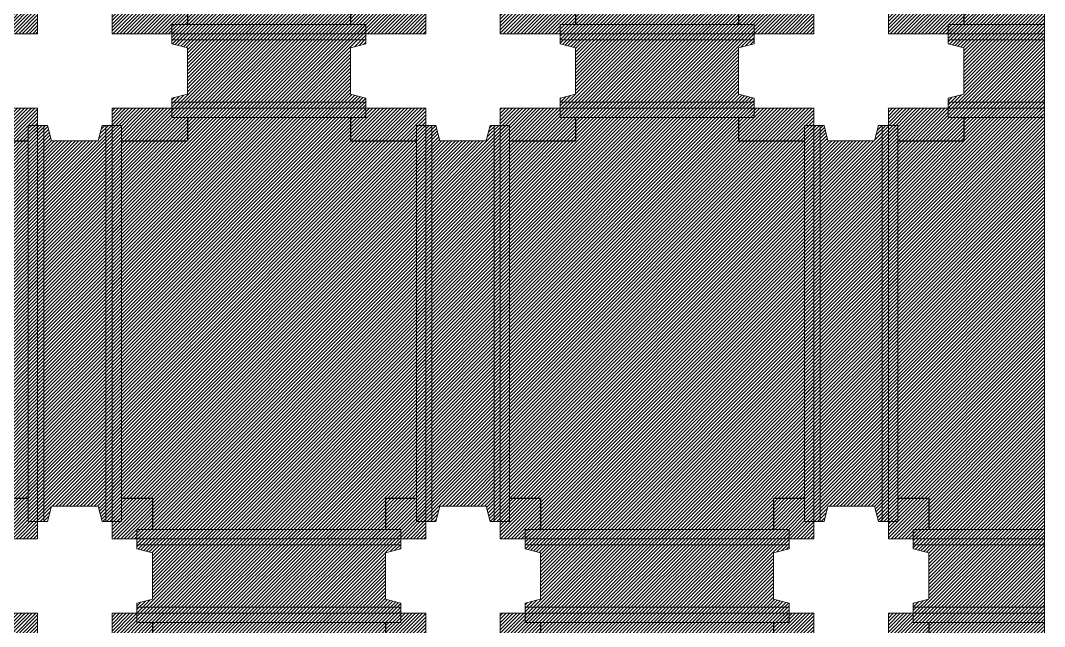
# Model space of a CAD drawing. Extents: x -2348 to 13861, y -546 to 4499.
# Drawn here: x 6940 to 8259, y 2219 to 2999 of the extents above; entities that cross this region are included whole.
import ezdxf

# ---------------------------------------------------------------- set-up
doc = ezdxf.new("R2010")
doc.units = 0
doc.header["$LTSCALE"] = 3
doc.linetypes.add('DASHED', pattern=[19.05, 12.7, -6.35])
for name, color, linetype in [('預鑄梁', 7, 'CONTINUOUS'), ('預鑄梁_HATCH', 253, 'CONTINUOUS'), ('預鑄梁_外緣', 7, 'DASHED'), ('預鑄版', 7, 'CONTINUOUS'), ('預鑄版_HATCH', 253, 'CONTINUOUS')]:
    doc.layers.add(name, color=color, linetype=linetype)

msp = doc.modelspace()

# ---------------------------------------------------------------- hatches: boundary and pattern name
at = {"layer": '預鑄梁_HATCH', "linetype": 'Continuous'}
h = msp.add_hatch(dxfattribs=at)
h.set_pattern_fill('ANSI31', color=256, style=0)
h.paths.add_polyline_path([(7134.817, 2873.783), (7384.817, 2873.783), (7384.817, 2873.783), (7384.817, 2885.783), (7384.817, 2893.783), (7384.817, 2898.783), (7364.817, 2903.783), (7364.817, 2963.783), (7384.817, 2968.783), (7384.817, 2973.783), (7384.817, 2981.783), (7384.817, 2993.783), (7384.817, 2993.783), (7134.817, 2993.783), (7134.817, 2993.783), (7134.817, 2981.783), (7134.817, 2973.783), (7134.817, 2968.783), (7154.817, 2963.783), (7154.817, 2903.783), (7134.817, 2898.783), (7134.817, 2893.783), (7134.817, 2885.783)], flags=17)
h = msp.add_hatch(dxfattribs=at)
h.set_pattern_fill('ANSI31', color=256, style=0)
h.paths.add_polyline_path([(7634.817, 2873.783), (7884.817, 2873.783), (7884.817, 2873.783), (7884.817, 2885.783), (7884.817, 2893.783), (7884.817, 2898.783), (7864.817, 2903.783), (7864.817, 2963.783), (7884.817, 2968.783), (7884.817, 2973.783), (7884.817, 2981.783), (7884.817, 2993.783), (7884.817, 2993.783), (7634.817, 2993.783), (7634.817, 2993.783), (7634.817, 2981.783), (7634.817, 2973.783), (7634.817, 2968.783), (7654.817, 2963.783), (7654.817, 2903.783), (7634.817, 2898.783), (7634.817, 2893.783), (7634.817, 2885.783)], flags=17)
h = msp.add_hatch(dxfattribs=at)
h.set_pattern_fill('ANSI31', color=256, style=0)
h.paths.add_polyline_path([(8134.817, 2873.783), (8258.817, 2873.783), (8258.817, 2873.783), (8258.817, 2993.783), (8258.817, 2993.783), (8134.817, 2993.783), (8134.817, 2993.783), (8134.817, 2981.783), (8134.817, 2973.783), (8134.817, 2968.783), (8154.817, 2963.783), (8154.817, 2903.783), (8134.817, 2898.783), (8134.817, 2893.783), (8134.817, 2885.783)], flags=17)
h = msp.add_hatch(dxfattribs=at)
h.set_pattern_fill('ANSI31', color=256, style=0)
h.paths.add_polyline_path([(6949.817, 2353.783), (6961.817, 2353.783), (6969.817, 2353.783), (6974.817, 2353.783), (6979.817, 2373.783), (7039.817, 2373.783), (7044.817, 2353.783), (7049.817, 2353.783), (7057.817, 2353.783), (7069.817, 2353.783), (7069.817, 2353.783), (7069.817, 2863.783), (7069.817, 2863.783), (7057.817, 2863.783), (7049.817, 2863.783), (7044.817, 2863.783), (7039.817, 2843.783), (6979.817, 2843.783), (6974.817, 2863.783), (6969.817, 2863.783), (6961.817, 2863.783), (6949.817, 2863.783), (6949.817, 2863.783)], flags=17)
h = msp.add_hatch(dxfattribs=at)
h.set_pattern_fill('ANSI31', color=256, style=0)
h.paths.add_polyline_path([(7449.817, 2353.783), (7461.817, 2353.783), (7469.817, 2353.783), (7474.817, 2353.783), (7479.817, 2373.783), (7539.817, 2373.783), (7544.817, 2353.783), (7549.817, 2353.783), (7557.817, 2353.783), (7569.817, 2353.783), (7569.817, 2353.783), (7569.817, 2863.783), (7569.817, 2863.783), (7557.817, 2863.783), (7549.817, 2863.783), (7544.817, 2863.783), (7539.817, 2843.783), (7479.817, 2843.783), (7474.817, 2863.783), (7469.817, 2863.783), (7461.817, 2863.783), (7449.817, 2863.783), (7449.817, 2863.783)], flags=17)
h = msp.add_hatch(dxfattribs=at)
h.set_pattern_fill('ANSI31', color=256, style=0)
h.paths.add_polyline_path([(7949.817, 2353.783), (7961.817, 2353.783), (7969.817, 2353.783), (7974.817, 2353.783), (7979.817, 2373.783), (8039.817, 2373.783), (8044.817, 2353.783), (8049.817, 2353.783), (8057.817, 2353.783), (8069.817, 2353.783), (8069.817, 2353.783), (8069.817, 2863.783), (8069.817, 2863.783), (8057.817, 2863.783), (8049.817, 2863.783), (8044.817, 2863.783), (8039.817, 2843.783), (7979.817, 2843.783), (7974.817, 2863.783), (7969.817, 2863.783), (7961.817, 2863.783), (7949.817, 2863.783), (7949.817, 2863.783)], flags=17)
h = msp.add_hatch(dxfattribs=at)
h.set_pattern_fill('ANSI31', color=256, style=0)
h.paths.add_polyline_path([(7089.817, 2223.783), (7429.817, 2223.783), (7429.817, 2223.783), (7429.817, 2235.783), (7429.817, 2243.783), (7429.817, 2248.783), (7409.817, 2253.783), (7409.817, 2313.783), (7429.817, 2318.783), (7429.817, 2323.783), (7429.817, 2331.783), (7429.817, 2343.783), (7429.817, 2343.783), (7089.817, 2343.783), (7089.817, 2343.783), (7089.817, 2331.783), (7089.817, 2323.783), (7089.817, 2318.783), (7109.817, 2313.783), (7109.817, 2253.783), (7089.817, 2248.783), (7089.817, 2243.783), (7089.817, 2235.783)], flags=17)
h = msp.add_hatch(dxfattribs=at)
h.set_pattern_fill('ANSI31', color=256, style=0)
h.paths.add_polyline_path([(7589.817, 2223.783), (7929.817, 2223.783), (7929.817, 2223.783), (7929.817, 2235.783), (7929.817, 2243.783), (7929.817, 2248.783), (7909.817, 2253.783), (7909.817, 2313.783), (7929.817, 2318.783), (7929.817, 2323.783), (7929.817, 2331.783), (7929.817, 2343.783), (7929.817, 2343.783), (7589.817, 2343.783), (7589.817, 2343.783), (7589.817, 2331.783), (7589.817, 2323.783), (7589.817, 2318.783), (7609.817, 2313.783), (7609.817, 2253.783), (7589.817, 2248.783), (7589.817, 2243.783), (7589.817, 2235.783)], flags=17)
h = msp.add_hatch(dxfattribs=at)
h.set_pattern_fill('ANSI31', color=256, style=0)
h.paths.add_polyline_path([(8089.817, 2223.783), (8258.817, 2223.783), (8258.817, 2223.783), (8258.817, 2343.783), (8258.817, 2343.783), (8089.817, 2343.783), (8089.817, 2343.783), (8089.817, 2331.783), (8089.817, 2323.783), (8089.817, 2318.783), (8109.817, 2313.783), (8109.817, 2253.783), (8089.817, 2248.783), (8089.817, 2243.783), (8089.817, 2235.783)], flags=17)
at = {"layer": '預鑄版_HATCH', "linetype": 'Continuous'}
h = msp.add_hatch(dxfattribs=at)
h.set_pattern_fill('ANSI31', color=256, style=0)
h.paths.add_polyline_path([(6557.817, 2981.783), (6961.817, 2981.783), (6961.817, 3535.783), (6557.817, 3535.783)], flags=17)
h = msp.add_hatch(dxfattribs=at)
h.set_pattern_fill('ANSI31', color=256, style=0)
h.paths.add_polyline_path([(7057.817, 2981.783), (7461.817, 2981.783), (7461.817, 3535.783), (7057.817, 3535.783)], flags=17)
h = msp.add_hatch(dxfattribs=at)
h.set_pattern_fill('ANSI31', color=256, style=0)
h.paths.add_polyline_path([(7557.817, 2981.783), (7961.817, 2981.783), (7961.817, 3535.783), (7557.817, 3535.783)], flags=17)
h = msp.add_hatch(dxfattribs=at)
h.set_pattern_fill('ANSI31', color=256, style=0)
h.paths.add_polyline_path([(8057.817, 2981.783), (8258.817, 2981.783), (8258.817, 3535.783), (8057.817, 3535.783)], flags=17)
h = msp.add_hatch(dxfattribs=at)
h.set_pattern_fill('ANSI31', color=256, style=0)
h.paths.add_polyline_path([(6557.817, 2331.783), (6961.817, 2331.783), (6961.817, 2885.783), (6557.817, 2885.783)], flags=17)
h = msp.add_hatch(dxfattribs=at)
h.set_pattern_fill('ANSI31', color=256, style=0)
h.paths.add_polyline_path([(7057.817, 2331.783), (7461.817, 2331.783), (7461.817, 2885.783), (7057.817, 2885.783)], flags=17)
h = msp.add_hatch(dxfattribs=at)
h.set_pattern_fill('ANSI31', color=256, style=0)
h.paths.add_polyline_path([(7557.817, 2331.783), (7961.817, 2331.783), (7961.817, 2885.783), (7557.817, 2885.783)], flags=17)
h = msp.add_hatch(dxfattribs=at)
h.set_pattern_fill('ANSI31', color=256, style=0)
h.paths.add_polyline_path([(8057.817, 2331.783), (8258.817, 2331.783), (8258.817, 2885.783), (8057.817, 2885.783)], flags=17)
h = msp.add_hatch(dxfattribs=at)
h.set_pattern_fill('ANSI31', color=256, style=0)
h.paths.add_polyline_path([(6557.817, 1681.783), (6961.817, 1681.783), (6961.817, 2235.783), (6557.817, 2235.783)], flags=17)
h = msp.add_hatch(dxfattribs=at)
h.set_pattern_fill('ANSI31', color=256, style=0)
h.paths.add_polyline_path([(7057.817, 1681.783), (7461.817, 1681.783), (7461.817, 2235.783), (7057.817, 2235.783)], flags=17)
h = msp.add_hatch(dxfattribs=at)
h.set_pattern_fill('ANSI31', color=256, style=0)
h.paths.add_polyline_path([(7557.817, 1681.783), (7961.817, 1681.783), (7961.817, 2235.783), (7557.817, 2235.783)], flags=17)
h = msp.add_hatch(dxfattribs=at)
h.set_pattern_fill('ANSI31', color=256, style=0)
h.paths.add_polyline_path([(8057.817, 1681.783), (8258.817, 1681.783), (8258.817, 2235.783), (8057.817, 2235.783)], flags=17)

# ---------------------------------------------------------------- linework, layer by layer
at = {"layer": '預鑄梁', "lineweight": 5}
for p, q in [((7154.817, 2993.783, 140), (7134.817, 2993.783, 140)), ((7134.817, 2993.783, 140), (7134.817, 2981.783, 140)), ((7154.817, 2981.783, 140), (7134.817, 2981.783, 140)), ((7134.817, 2981.783, 140), (7134.817, 2973.783, 127)), ((7134.817, 2981.783, 140), (7154.817, 2981.783, 140)), ((7364.817, 2993.783, 140), (7154.817, 2993.783, 140)), ((7364.817, 2981.783, 140), (7154.817, 2981.783, 140)), ((7154.817, 2981.783, 140), (7364.817, 2981.783, 140)), ((7384.817, 2993.783, 140), (7364.817, 2993.783, 140)), ((7384.817, 2981.783, 140), (7364.817, 2981.783, 140)), ((7364.817, 2981.783, 140), (7384.817, 2981.783, 140)), ((7384.817, 2981.783, 140), (7384.817, 2993.783, 140)), ((7384.817, 2973.783, 127), (7384.817, 2981.783, 140)), ((7654.817, 2993.783, 140), (7634.817, 2993.783, 140)), ((7634.817, 2993.783, 140), (7634.817, 2981.783, 140)), ((7654.817, 2981.783, 140), (7634.817, 2981.783, 140)), ((7634.817, 2981.783, 140), (7634.817, 2973.783, 127)), ((7634.817, 2981.783, 140), (7654.817, 2981.783, 140)), ((7864.817, 2993.783, 140), (7654.817, 2993.783, 140)), ((7864.817, 2981.783, 140), (7654.817, 2981.783, 140)), ((7654.817, 2981.783, 140), (7864.817, 2981.783, 140)), ((7884.817, 2993.783, 140), (7864.817, 2993.783, 140)), ((7884.817, 2981.783, 140), (7864.817, 2981.783, 140)), ((7864.817, 2981.783, 140), (7884.817, 2981.783, 140)), ((7884.817, 2981.783, 140), (7884.817, 2993.783, 140)), ((7884.817, 2973.783, 127), (7884.817, 2981.783, 140)), ((8154.817, 2993.783, 140), (8134.817, 2993.783, 140)), ((8134.817, 2993.783, 140), (8134.817, 2981.783, 140)), ((8154.817, 2981.783, 140), (8134.817, 2981.783, 140)), ((8134.817, 2981.783, 140), (8134.817, 2973.783, 127)), ((8134.817, 2981.783, 140), (8154.817, 2981.783, 140)), ((8258.817, 2993.783, 140), (8154.817, 2993.783, 140)), ((8258.817, 2981.783, 140), (8154.817, 2981.783, 140)), ((8154.817, 2981.783, 140), (8258.817, 2981.783, 140)), ((8258.817, 2981.783, 140), (8258.817, 2993.783, 140)), ((8258.817, 2973.783, 127), (8258.817, 2981.783, 140)), ((7154.817, 2973.783, 127), (7134.817, 2973.783, 127)), ((7134.817, 2973.783, 127), (7134.817, 2968.783, 127)), ((7134.817, 2973.783, 127), (7154.817, 2973.783, 127)), ((7134.817, 2968.783, 127), (7154.817, 2963.783, 127)), ((7154.817, 2973.783, 127), (7364.817, 2973.783, 127)), ((7364.817, 2973.783, 127), (7154.817, 2973.783, 127)), ((7384.817, 2973.783, 127), (7364.817, 2973.783, 127)), ((7364.817, 2973.783, 127), (7384.817, 2973.783, 127)), ((7364.817, 2963.783, 127), (7384.817, 2968.783, 127)), ((7384.817, 2968.783, 127), (7384.817, 2973.783, 127)), ((7654.817, 2973.783, 127), (7634.817, 2973.783, 127)), ((7634.817, 2973.783, 127), (7634.817, 2968.783, 127)), ((7634.817, 2973.783, 127), (7654.817, 2973.783, 127)), ((7634.817, 2968.783, 127), (7654.817, 2963.783, 127)), ((7654.817, 2973.783, 127), (7864.817, 2973.783, 127)), ((7864.817, 2973.783, 127), (7654.817, 2973.783, 127)), ((7884.817, 2973.783, 127), (7864.817, 2973.783, 127)), ((7864.817, 2973.783, 127), (7884.817, 2973.783, 127)), ((7864.817, 2963.783, 127), (7884.817, 2968.783, 127)), ((7884.817, 2968.783, 127), (7884.817, 2973.783, 127)), ((8154.817, 2973.783, 127), (8134.817, 2973.783, 127)), ((8134.817, 2973.783, 127), (8134.817, 2968.783, 127)), ((8134.817, 2973.783, 127), (8154.817, 2973.783, 127)), ((8134.817, 2968.783, 127), (8154.817, 2963.783, 127)), ((8154.817, 2973.783, 127), (8258.817, 2973.783, 127)), ((8258.817, 2973.783, 127), (8154.817, 2973.783, 127)), ((8258.817, 2893.783, 127), (8258.817, 2973.783, 127)), ((7154.817, 2963.783, 127), (7154.817, 2903.783, 127)), ((7364.817, 2903.783, 127), (7364.817, 2963.783, 127)), ((7654.817, 2963.783, 127), (7654.817, 2903.783, 127)), ((7864.817, 2903.783, 127), (7864.817, 2963.783, 127)), ((8154.817, 2963.783, 127), (8154.817, 2903.783, 127)), ((7154.817, 2903.783, 127), (7134.817, 2898.783, 127)), ((7384.817, 2898.783, 127), (7364.817, 2903.783, 127)), ((7654.817, 2903.783, 127), (7634.817, 2898.783, 127)), ((7884.817, 2898.783, 127), (7864.817, 2903.783, 127)), ((8154.817, 2903.783, 127), (8134.817, 2898.783, 127)), ((7134.817, 2898.783, 127), (7134.817, 2893.783, 127)), ((7134.817, 2893.783, 127), (7154.817, 2893.783, 127)), ((7154.817, 2893.783, 127), (7134.817, 2893.783, 127)), ((7134.817, 2893.783, 127), (7134.817, 2885.783, 143)), ((7364.817, 2893.783, 127), (7154.817, 2893.783, 127)), ((7154.817, 2893.783, 127), (7364.817, 2893.783, 127)), ((7364.817, 2893.783, 127), (7384.817, 2893.783, 127)), ((7384.817, 2893.783, 127), (7364.817, 2893.783, 127)), ((7384.817, 2893.783, 127), (7384.817, 2898.783, 127)), ((7384.817, 2885.783, 143), (7384.817, 2893.783, 127)), ((7634.817, 2898.783, 127), (7634.817, 2893.783, 127)), ((7634.817, 2893.783, 127), (7654.817, 2893.783, 127)), ((7654.817, 2893.783, 127), (7634.817, 2893.783, 127)), ((7634.817, 2893.783, 127), (7634.817, 2885.783, 143)), ((7864.817, 2893.783, 127), (7654.817, 2893.783, 127)), ((7654.817, 2893.783, 127), (7864.817, 2893.783, 127)), ((7864.817, 2893.783, 127), (7884.817, 2893.783, 127)), ((7884.817, 2893.783, 127), (7864.817, 2893.783, 127)), ((7884.817, 2893.783, 127), (7884.817, 2898.783, 127)), ((7884.817, 2885.783, 143), (7884.817, 2893.783, 127)), ((8134.817, 2898.783, 127), (8134.817, 2893.783, 127)), ((8134.817, 2893.783, 127), (8154.817, 2893.783, 127)), ((8154.817, 2893.783, 127), (8134.817, 2893.783, 127)), ((8134.817, 2893.783, 127), (8134.817, 2885.783, 143)), ((8258.817, 2893.783, 127), (8154.817, 2893.783, 127)), ((8154.817, 2893.783, 127), (8258.817, 2893.783, 127)), ((8258.817, 2885.783, 143), (8258.817, 2893.783, 127)), ((7134.817, 2885.783, 143), (7154.817, 2885.783, 143)), ((7154.817, 2885.783, 143), (7134.817, 2885.783, 143)), ((7134.817, 2885.783, 143), (7134.817, 2873.783, 143)), ((7364.817, 2885.783, 143), (7154.817, 2885.783, 143)), ((7154.817, 2885.783, 143), (7364.817, 2885.783, 143)), ((7364.817, 2885.783, 143), (7384.817, 2885.783, 143)), ((7384.817, 2885.783, 143), (7364.817, 2885.783, 143)), ((7384.817, 2873.783, 143), (7384.817, 2885.783, 143)), ((7634.817, 2885.783, 143), (7654.817, 2885.783, 143)), ((7654.817, 2885.783, 143), (7634.817, 2885.783, 143)), ((7634.817, 2885.783, 143), (7634.817, 2873.783, 143)), ((7864.817, 2885.783, 143), (7654.817, 2885.783, 143)), ((7654.817, 2885.783, 143), (7864.817, 2885.783, 143)), ((7864.817, 2885.783, 143), (7884.817, 2885.783, 143)), ((7884.817, 2885.783, 143), (7864.817, 2885.783, 143)), ((7884.817, 2873.783, 143), (7884.817, 2885.783, 143)), ((8134.817, 2885.783, 143), (8154.817, 2885.783, 143)), ((8154.817, 2885.783, 143), (8134.817, 2885.783, 143)), ((8134.817, 2885.783, 143), (8134.817, 2873.783, 143)), ((8258.817, 2885.783, 143), (8154.817, 2885.783, 143)), ((8154.817, 2885.783, 143), (8258.817, 2885.783, 143)), ((8258.817, 2873.783, 143), (8258.817, 2885.783, 143)), ((6961.817, 2863.783, 143), (6949.817, 2863.783, 143)), ((6949.817, 2863.783, 143), (6949.817, 2843.783, 143)), ((6969.817, 2863.783, 127), (6961.817, 2863.783, 143)), ((6961.817, 2863.783, 143), (6961.817, 2843.783, 143)), ((6961.817, 2843.783, 143), (6961.817, 2863.783, 143)), ((6974.817, 2863.783, 127), (6969.817, 2863.783, 127)), ((6969.817, 2863.783, 127), (6969.817, 2843.783, 127)), ((6969.817, 2843.783, 127), (6969.817, 2863.783, 127)), ((6979.817, 2843.783, 127), (6974.817, 2863.783, 127)), ((7044.817, 2863.783, 127), (7039.817, 2843.783, 127)), ((7049.817, 2863.783, 127), (7044.817, 2863.783, 127)), ((7049.817, 2843.783, 127), (7049.817, 2863.783, 127)), ((7049.817, 2863.783, 127), (7049.817, 2843.783, 127)), ((7057.817, 2863.783, 143), (7049.817, 2863.783, 127)), ((7057.817, 2843.783, 143), (7057.817, 2863.783, 143)), ((7057.817, 2863.783, 143), (7057.817, 2843.783, 143)), ((7069.817, 2863.783, 143), (7057.817, 2863.783, 143)), ((7069.817, 2843.783, 143), (7069.817, 2863.783, 143)), ((7134.817, 2873.783, 143), (7154.817, 2873.783, 143)), ((7154.817, 2873.783, 143), (7364.817, 2873.783, 143)), ((7364.817, 2873.783, 143), (7384.817, 2873.783, 143)), ((7461.817, 2863.783, 143), (7449.817, 2863.783, 143)), ((7449.817, 2863.783, 143), (7449.817, 2843.783, 143)), ((7469.817, 2863.783, 127), (7461.817, 2863.783, 143)), ((7461.817, 2863.783, 143), (7461.817, 2843.783, 143)), ((7461.817, 2843.783, 143), (7461.817, 2863.783, 143)), ((7474.817, 2863.783, 127), (7469.817, 2863.783, 127)), ((7469.817, 2863.783, 127), (7469.817, 2843.783, 127)), ((7469.817, 2843.783, 127), (7469.817, 2863.783, 127)), ((7479.817, 2843.783, 127), (7474.817, 2863.783, 127)), ((7544.817, 2863.783, 127), (7539.817, 2843.783, 127)), ((7549.817, 2863.783, 127), (7544.817, 2863.783, 127)), ((7549.817, 2843.783, 127), (7549.817, 2863.783, 127)), ((7549.817, 2863.783, 127), (7549.817, 2843.783, 127)), ((7557.817, 2863.783, 143), (7549.817, 2863.783, 127)), ((7557.817, 2843.783, 143), (7557.817, 2863.783, 143)), ((7557.817, 2863.783, 143), (7557.817, 2843.783, 143)), ((7569.817, 2863.783, 143), (7557.817, 2863.783, 143)), ((7569.817, 2843.783, 143), (7569.817, 2863.783, 143)), ((7634.817, 2873.783, 143), (7654.817, 2873.783, 143)), ((7654.817, 2873.783, 143), (7864.817, 2873.783, 143)), ((7864.817, 2873.783, 143), (7884.817, 2873.783, 143)), ((7961.817, 2863.783, 143), (7949.817, 2863.783, 143)), ((7949.817, 2863.783, 143), (7949.817, 2843.783, 143)), ((7969.817, 2863.783, 127), (7961.817, 2863.783, 143)), ((7961.817, 2863.783, 143), (7961.817, 2843.783, 143)), ((7961.817, 2843.783, 143), (7961.817, 2863.783, 143)), ((7974.817, 2863.783, 127), (7969.817, 2863.783, 127)), ((7969.817, 2863.783, 127), (7969.817, 2843.783, 127)), ((7969.817, 2843.783, 127), (7969.817, 2863.783, 127)), ((7979.817, 2843.783, 127), (7974.817, 2863.783, 127)), ((8044.817, 2863.783, 127), (8039.817, 2843.783, 127)), ((8049.817, 2863.783, 127), (8044.817, 2863.783, 127)), ((8049.817, 2843.783, 127), (8049.817, 2863.783, 127)), ((8049.817, 2863.783, 127), (8049.817, 2843.783, 127)), ((8057.817, 2863.783, 143), (8049.817, 2863.783, 127)), ((8057.817, 2843.783, 143), (8057.817, 2863.783, 143)), ((8057.817, 2863.783, 143), (8057.817, 2843.783, 143)), ((8069.817, 2863.783, 143), (8057.817, 2863.783, 143)), ((8069.817, 2843.783, 143), (8069.817, 2863.783, 143)), ((8134.817, 2873.783, 143), (8154.817, 2873.783, 143)), ((8154.817, 2873.783, 143), (8258.817, 2873.783, 143)), ((6949.817, 2843.783, 143), (6949.817, 2373.783, 143)), ((6961.817, 2843.783, 143), (6961.817, 2373.783, 143)), ((6961.817, 2373.783, 143), (6961.817, 2843.783, 143)), ((6969.817, 2373.783, 127), (6969.817, 2843.783, 127)), ((6969.817, 2843.783, 127), (6969.817, 2373.783, 127)), ((7039.817, 2843.783, 127), (6979.817, 2843.783, 127)), ((7049.817, 2843.783, 127), (7049.817, 2373.783, 127)), ((7049.817, 2373.783, 127), (7049.817, 2843.783, 127)), ((7057.817, 2843.783, 143), (7057.817, 2373.783, 143)), ((7057.817, 2373.783, 143), (7057.817, 2843.783, 143)), ((7069.817, 2373.783, 143), (7069.817, 2843.783, 143)), ((7449.817, 2843.783, 143), (7449.817, 2373.783, 143)), ((7461.817, 2843.783, 143), (7461.817, 2373.783, 143)), ((7461.817, 2373.783, 143), (7461.817, 2843.783, 143)), ((7469.817, 2373.783, 127), (7469.817, 2843.783, 127)), ((7469.817, 2843.783, 127), (7469.817, 2373.783, 127)), ((7539.817, 2843.783, 127), (7479.817, 2843.783, 127)), ((7549.817, 2843.783, 127), (7549.817, 2373.783, 127)), ((7549.817, 2373.783, 127), (7549.817, 2843.783, 127)), ((7557.817, 2843.783, 143), (7557.817, 2373.783, 143)), ((7557.817, 2373.783, 143), (7557.817, 2843.783, 143)), ((7569.817, 2373.783, 143), (7569.817, 2843.783, 143)), ((7949.817, 2843.783, 143), (7949.817, 2373.783, 143)), ((7961.817, 2843.783, 143), (7961.817, 2373.783, 143)), ((7961.817, 2373.783, 143), (7961.817, 2843.783, 143)), ((7969.817, 2373.783, 127), (7969.817, 2843.783, 127)), ((7969.817, 2843.783, 127), (7969.817, 2373.783, 127)), ((8039.817, 2843.783, 127), (7979.817, 2843.783, 127)), ((8049.817, 2843.783, 127), (8049.817, 2373.783, 127)), ((8049.817, 2373.783, 127), (8049.817, 2843.783, 127)), ((8057.817, 2843.783, 143), (8057.817, 2373.783, 143)), ((8057.817, 2373.783, 143), (8057.817, 2843.783, 143)), ((8069.817, 2373.783, 143), (8069.817, 2843.783, 143)), ((6949.817, 2373.783, 143), (6949.817, 2353.783, 143)), ((6961.817, 2373.783, 143), (6961.817, 2353.783, 143)), ((6961.817, 2353.783, 143), (6961.817, 2373.783, 143)), ((6969.817, 2373.783, 127), (6969.817, 2353.783, 127)), ((6969.817, 2353.783, 127), (6969.817, 2373.783, 127)), ((6974.817, 2353.783, 127), (6979.817, 2373.783, 127)), ((6979.817, 2373.783, 127), (7039.817, 2373.783, 127)), ((7039.817, 2373.783, 127), (7044.817, 2353.783, 127)), ((7049.817, 2353.783, 127), (7049.817, 2373.783, 127)), ((7049.817, 2373.783, 127), (7049.817, 2353.783, 127)), ((7057.817, 2353.783, 143), (7057.817, 2373.783, 143)), ((7057.817, 2373.783, 143), (7057.817, 2353.783, 143)), ((7069.817, 2353.783, 143), (7069.817, 2373.783, 143)), ((7449.817, 2373.783, 143), (7449.817, 2353.783, 143)), ((7461.817, 2373.783, 143), (7461.817, 2353.783, 143)), ((7461.817, 2353.783, 143), (7461.817, 2373.783, 143)), ((7469.817, 2373.783, 127), (7469.817, 2353.783, 127)), ((7469.817, 2353.783, 127), (7469.817, 2373.783, 127)), ((7474.817, 2353.783, 127), (7479.817, 2373.783, 127)), ((7479.817, 2373.783, 127), (7539.817, 2373.783, 127)), ((7539.817, 2373.783, 127), (7544.817, 2353.783, 127)), ((7549.817, 2353.783, 127), (7549.817, 2373.783, 127)), ((7549.817, 2373.783, 127), (7549.817, 2353.783, 127)), ((7557.817, 2353.783, 143), (7557.817, 2373.783, 143)), ((7557.817, 2373.783, 143), (7557.817, 2353.783, 143)), ((7569.817, 2353.783, 143), (7569.817, 2373.783, 143)), ((7949.817, 2373.783, 143), (7949.817, 2353.783, 143)), ((7961.817, 2373.783, 143), (7961.817, 2353.783, 143)), ((7961.817, 2353.783, 143), (7961.817, 2373.783, 143)), ((7969.817, 2373.783, 127), (7969.817, 2353.783, 127)), ((7969.817, 2353.783, 127), (7969.817, 2373.783, 127)), ((7974.817, 2353.783, 127), (7979.817, 2373.783, 127)), ((7979.817, 2373.783, 127), (8039.817, 2373.783, 127)), ((8039.817, 2373.783, 127), (8044.817, 2353.783, 127)), ((8049.817, 2353.783, 127), (8049.817, 2373.783, 127)), ((8049.817, 2373.783, 127), (8049.817, 2353.783, 127)), ((8057.817, 2353.783, 143), (8057.817, 2373.783, 143)), ((8057.817, 2373.783, 143), (8057.817, 2353.783, 143)), ((8069.817, 2353.783, 143), (8069.817, 2373.783, 143)), ((6949.817, 2353.783, 143), (6961.817, 2353.783, 143)), ((6961.817, 2353.783, 143), (6969.817, 2353.783, 127)), ((6969.817, 2353.783, 127), (6974.817, 2353.783, 127)), ((7044.817, 2353.783, 127), (7049.817, 2353.783, 127)), ((7049.817, 2353.783, 127), (7057.817, 2353.783, 143)), ((7057.817, 2353.783, 143), (7069.817, 2353.783, 143)), ((7449.817, 2353.783, 143), (7461.817, 2353.783, 143)), ((7461.817, 2353.783, 143), (7469.817, 2353.783, 127)), ((7469.817, 2353.783, 127), (7474.817, 2353.783, 127)), ((7544.817, 2353.783, 127), (7549.817, 2353.783, 127)), ((7549.817, 2353.783, 127), (7557.817, 2353.783, 143)), ((7557.817, 2353.783, 143), (7569.817, 2353.783, 143)), ((7949.817, 2353.783, 143), (7961.817, 2353.783, 143)), ((7961.817, 2353.783, 143), (7969.817, 2353.783, 127)), ((7969.817, 2353.783, 127), (7974.817, 2353.783, 127)), ((8044.817, 2353.783, 127), (8049.817, 2353.783, 127)), ((8049.817, 2353.783, 127), (8057.817, 2353.783, 143)), ((8057.817, 2353.783, 143), (8069.817, 2353.783, 143)), ((7109.817, 2343.783, 143), (7089.817, 2343.783, 143)), ((7089.817, 2343.783, 143), (7089.817, 2331.783, 143)), ((7409.817, 2343.783, 143), (7109.817, 2343.783, 143)), ((7429.817, 2343.783, 143), (7409.817, 2343.783, 143)), ((7429.817, 2331.783, 143), (7429.817, 2343.783, 143)), ((7609.817, 2343.783, 143), (7589.817, 2343.783, 143)), ((7589.817, 2343.783, 143), (7589.817, 2331.783, 143)), ((7909.817, 2343.783, 143), (7609.817, 2343.783, 143)), ((7929.817, 2343.783, 143), (7909.817, 2343.783, 143)), ((7929.817, 2331.783, 143), (7929.817, 2343.783, 143)), ((8109.817, 2343.783, 143), (8089.817, 2343.783, 143)), ((8089.817, 2343.783, 143), (8089.817, 2331.783, 143)), ((8258.817, 2343.783, 143), (8109.817, 2343.783, 143)), ((8258.817, 2331.783, 143), (8258.817, 2343.783, 143)), ((7109.817, 2331.783, 143), (7089.817, 2331.783, 143)), ((7089.817, 2331.783, 143), (7089.817, 2323.783, 130)), ((7089.817, 2331.783, 143), (7109.817, 2331.783, 143)), ((7109.817, 2323.783, 130), (7089.817, 2323.783, 130)), ((7089.817, 2323.783, 130), (7089.817, 2318.783, 130)), ((7089.817, 2323.783, 130), (7109.817, 2323.783, 130)), ((7409.817, 2331.783, 143), (7109.817, 2331.783, 143)), ((7109.817, 2331.783, 143), (7409.817, 2331.783, 143)), ((7109.817, 2323.783, 130), (7409.817, 2323.783, 130)), ((7409.817, 2323.783, 130), (7109.817, 2323.783, 130)), ((7429.817, 2331.783, 143), (7409.817, 2331.783, 143)), ((7409.817, 2331.783, 143), (7429.817, 2331.783, 143)), ((7429.817, 2323.783, 130), (7409.817, 2323.783, 130)), ((7409.817, 2323.783, 130), (7429.817, 2323.783, 130)), ((7429.817, 2323.783, 130), (7429.817, 2331.783, 143)), ((7429.817, 2318.783, 130), (7429.817, 2323.783, 130)), ((7609.817, 2331.783, 143), (7589.817, 2331.783, 143)), ((7589.817, 2331.783, 143), (7589.817, 2323.783, 130)), ((7589.817, 2331.783, 143), (7609.817, 2331.783, 143)), ((7609.817, 2323.783, 130), (7589.817, 2323.783, 130)), ((7589.817, 2323.783, 130), (7589.817, 2318.783, 130)), ((7589.817, 2323.783, 130), (7609.817, 2323.783, 130)), ((7909.817, 2331.783, 143), (7609.817, 2331.783, 143)), ((7609.817, 2331.783, 143), (7909.817, 2331.783, 143)), ((7609.817, 2323.783, 130), (7909.817, 2323.783, 130)), ((7909.817, 2323.783, 130), (7609.817, 2323.783, 130)), ((7929.817, 2331.783, 143), (7909.817, 2331.783, 143)), ((7909.817, 2331.783, 143), (7929.817, 2331.783, 143)), ((7929.817, 2323.783, 130), (7909.817, 2323.783, 130)), ((7909.817, 2323.783, 130), (7929.817, 2323.783, 130)), ((7929.817, 2323.783, 130), (7929.817, 2331.783, 143)), ((7929.817, 2318.783, 130), (7929.817, 2323.783, 130)), ((8109.817, 2331.783, 143), (8089.817, 2331.783, 143)), ((8089.817, 2331.783, 143), (8089.817, 2323.783, 130)), ((8089.817, 2331.783, 143), (8109.817, 2331.783, 143)), ((8109.817, 2323.783, 130), (8089.817, 2323.783, 130)), ((8089.817, 2323.783, 130), (8089.817, 2318.783, 130)), ((8089.817, 2323.783, 130), (8109.817, 2323.783, 130)), ((8258.817, 2331.783, 143), (8109.817, 2331.783, 143)), ((8109.817, 2331.783, 143), (8258.817, 2331.783, 143)), ((8109.817, 2323.783, 130), (8258.817, 2323.783, 130)), ((8258.817, 2323.783, 130), (8109.817, 2323.783, 130)), ((8258.817, 2323.783, 130), (8258.817, 2331.783, 143)), ((8258.817, 2243.783, 130), (8258.817, 2323.783, 130)), ((7089.817, 2318.783, 130), (7109.817, 2313.783, 130)), ((7109.817, 2313.783, 130), (7109.817, 2253.783, 130)), ((7409.817, 2313.783, 130), (7429.817, 2318.783, 130)), ((7409.817, 2253.783, 130), (7409.817, 2313.783, 130)), ((7589.817, 2318.783, 130), (7609.817, 2313.783, 130)), ((7609.817, 2313.783, 130), (7609.817, 2253.783, 130)), ((7909.817, 2313.783, 130), (7929.817, 2318.783, 130)), ((7909.817, 2253.783, 130), (7909.817, 2313.783, 130)), ((8089.817, 2318.783, 130), (8109.817, 2313.783, 130)), ((8109.817, 2313.783, 130), (8109.817, 2253.783, 130)), ((7109.817, 2253.783, 130), (7089.817, 2248.783, 130)), ((7089.817, 2248.783, 130), (7089.817, 2243.783, 130)), ((7089.817, 2243.783, 130), (7109.817, 2243.783, 130)), ((7109.817, 2243.783, 130), (7089.817, 2243.783, 130)), ((7089.817, 2243.783, 130), (7089.817, 2235.783, 146)), ((7409.817, 2243.783, 130), (7109.817, 2243.783, 130)), ((7109.817, 2243.783, 130), (7409.817, 2243.783, 130)), ((7429.817, 2248.783, 130), (7409.817, 2253.783, 130)), ((7409.817, 2243.783, 130), (7429.817, 2243.783, 130)), ((7429.817, 2243.783, 130), (7409.817, 2243.783, 130)), ((7429.817, 2243.783, 130), (7429.817, 2248.783, 130)), ((7429.817, 2235.783, 146), (7429.817, 2243.783, 130)), ((7609.817, 2253.783, 130), (7589.817, 2248.783, 130)), ((7589.817, 2248.783, 130), (7589.817, 2243.783, 130)), ((7589.817, 2243.783, 130), (7609.817, 2243.783, 130)), ((7609.817, 2243.783, 130), (7589.817, 2243.783, 130)), ((7589.817, 2243.783, 130), (7589.817, 2235.783, 146)), ((7909.817, 2243.783, 130), (7609.817, 2243.783, 130)), ((7609.817, 2243.783, 130), (7909.817, 2243.783, 130)), ((7929.817, 2248.783, 130), (7909.817, 2253.783, 130)), ((7909.817, 2243.783, 130), (7929.817, 2243.783, 130)), ((7929.817, 2243.783, 130), (7909.817, 2243.783, 130)), ((7929.817, 2243.783, 130), (7929.817, 2248.783, 130)), ((7929.817, 2235.783, 146), (7929.817, 2243.783, 130)), ((8109.817, 2253.783, 130), (8089.817, 2248.783, 130)), ((8089.817, 2248.783, 130), (8089.817, 2243.783, 130)), ((8089.817, 2243.783, 130), (8109.817, 2243.783, 130)), ((8109.817, 2243.783, 130), (8089.817, 2243.783, 130)), ((8089.817, 2243.783, 130), (8089.817, 2235.783, 146)), ((8258.817, 2243.783, 130), (8109.817, 2243.783, 130)), ((8109.817, 2243.783, 130), (8258.817, 2243.783, 130)), ((8258.817, 2235.783, 146), (8258.817, 2243.783, 130)), ((7089.817, 2235.783, 146), (7109.817, 2235.783, 146)), ((7109.817, 2235.783, 146), (7089.817, 2235.783, 146)), ((7089.817, 2235.783, 146), (7089.817, 2223.783, 146)), ((7409.817, 2235.783, 146), (7109.817, 2235.783, 146)), ((7109.817, 2235.783, 146), (7409.817, 2235.783, 146)), ((7409.817, 2235.783, 146), (7429.817, 2235.783, 146)), ((7429.817, 2235.783, 146), (7409.817, 2235.783, 146)), ((7429.817, 2223.783, 146), (7429.817, 2235.783, 146)), ((7589.817, 2235.783, 146), (7609.817, 2235.783, 146)), ((7609.817, 2235.783, 146), (7589.817, 2235.783, 146)), ((7589.817, 2235.783, 146), (7589.817, 2223.783, 146)), ((7909.817, 2235.783, 146), (7609.817, 2235.783, 146)), ((7609.817, 2235.783, 146), (7909.817, 2235.783, 146)), ((7909.817, 2235.783, 146), (7929.817, 2235.783, 146)), ((7929.817, 2235.783, 146), (7909.817, 2235.783, 146)), ((7929.817, 2223.783, 146), (7929.817, 2235.783, 146)), ((8089.817, 2235.783, 146), (8109.817, 2235.783, 146)), ((8109.817, 2235.783, 146), (8089.817, 2235.783, 146)), ((8089.817, 2235.783, 146), (8089.817, 2223.783, 146)), ((8258.817, 2235.783, 146), (8109.817, 2235.783, 146)), ((8109.817, 2235.783, 146), (8258.817, 2235.783, 146)), ((8258.817, 2223.783, 146), (8258.817, 2235.783, 146)), ((7089.817, 2223.783, 146), (7109.817, 2223.783, 146)), ((7109.817, 2223.783, 146), (7409.817, 2223.783, 146)), ((7409.817, 2223.783, 146), (7429.817, 2223.783, 146)), ((7589.817, 2223.783, 146), (7609.817, 2223.783, 146)), ((7609.817, 2223.783, 146), (7909.817, 2223.783, 146)), ((7909.817, 2223.783, 146), (7929.817, 2223.783, 146)), ((8089.817, 2223.783, 146), (8109.817, 2223.783, 146)), ((8109.817, 2223.783, 146), (8258.817, 2223.783, 146))]:
    msp.add_line(p, q, dxfattribs=at)
at = {"layer": '預鑄梁', "color": 1, "linetype": 'Continuous'}
for points in [[(7154.817, 3023.783), (7154.817, 2993.783)], [(7364.817, 3023.783), (7364.817, 2993.783)], [(7654.817, 3023.783), (7654.817, 2993.783)], [(7864.817, 3023.783), (7864.817, 2993.783)], [(8154.817, 3023.783), (8154.817, 2993.783)], [(7154.817, 2873.783), (7154.817, 2843.783)], [(7364.817, 2873.783), (7364.817, 2843.783)], [(7654.817, 2873.783), (7654.817, 2843.783)], [(7864.817, 2873.783), (7864.817, 2843.783)], [(8154.817, 2873.783), (8154.817, 2843.783)], [(6864.817, 2843.783), (6949.817, 2843.783)], [(7069.817, 2843.783), (7154.817, 2843.783)], [(7364.817, 2843.783), (7449.817, 2843.783)], [(7569.817, 2843.783), (7654.817, 2843.783)], [(7864.817, 2843.783), (7949.817, 2843.783)], [(8069.817, 2843.783), (8154.817, 2843.783)], [(6909.817, 2383.783), (6949.817, 2383.783)], [(7069.817, 2383.783), (7109.817, 2383.783)], [(7109.817, 2383.783), (7109.817, 2343.783)], [(7409.817, 2383.783), (7409.817, 2343.783)], [(7409.817, 2383.783), (7449.817, 2383.783)], [(7569.817, 2383.783), (7609.817, 2383.783)], [(7609.817, 2383.783), (7609.817, 2343.783)], [(7909.817, 2383.783), (7909.817, 2343.783)], [(7909.817, 2383.783), (7949.817, 2383.783)], [(8069.817, 2383.783), (8109.817, 2383.783)], [(8109.817, 2383.783), (8109.817, 2343.783)], [(7109.817, 2223.783), (7109.817, 2183.783)], [(7409.817, 2223.783), (7409.817, 2183.783)], [(7609.817, 2223.783), (7609.817, 2183.783)], [(7909.817, 2223.783), (7909.817, 2183.783)], [(8109.817, 2223.783), (8109.817, 2183.783)]]:
    msp.add_lwpolyline(points, dxfattribs=at)
at = {"layer": '預鑄梁_外緣', "lineweight": 5}
for p, q in [((7154.817, 2993.783, 140), (7134.817, 2993.783, 140)), ((7134.817, 2993.783, 140), (7134.817, 2981.783, 140)), ((7134.817, 2981.783, 140), (7134.817, 2973.783, 127)), ((7364.817, 2993.783, 140), (7154.817, 2993.783, 140)), ((7384.817, 2993.783, 140), (7364.817, 2993.783, 140)), ((7384.817, 2981.783, 140), (7384.817, 2993.783, 140)), ((7384.817, 2973.783, 127), (7384.817, 2981.783, 140)), ((7654.817, 2993.783, 140), (7634.817, 2993.783, 140)), ((7634.817, 2993.783, 140), (7634.817, 2981.783, 140)), ((7634.817, 2981.783, 140), (7634.817, 2973.783, 127)), ((7864.817, 2993.783, 140), (7654.817, 2993.783, 140)), ((7884.817, 2993.783, 140), (7864.817, 2993.783, 140)), ((7884.817, 2981.783, 140), (7884.817, 2993.783, 140)), ((7884.817, 2973.783, 127), (7884.817, 2981.783, 140)), ((8154.817, 2993.783, 140), (8134.817, 2993.783, 140)), ((8134.817, 2993.783, 140), (8134.817, 2981.783, 140)), ((8134.817, 2981.783, 140), (8134.817, 2973.783, 127)), ((8258.817, 2993.783, 140), (8154.817, 2993.783, 140)), ((8258.817, 2981.783, 140), (8258.817, 2993.783, 140)), ((8258.817, 2973.783, 127), (8258.817, 2981.783, 140)), ((7134.817, 2973.783, 127), (7134.817, 2968.783, 127)), ((7134.817, 2968.783, 127), (7154.817, 2963.783, 127)), ((7364.817, 2963.783, 127), (7384.817, 2968.783, 127)), ((7384.817, 2968.783, 127), (7384.817, 2973.783, 127)), ((7634.817, 2973.783, 127), (7634.817, 2968.783, 127)), ((7634.817, 2968.783, 127), (7654.817, 2963.783, 127)), ((7864.817, 2963.783, 127), (7884.817, 2968.783, 127)), ((7884.817, 2968.783, 127), (7884.817, 2973.783, 127)), ((8134.817, 2973.783, 127), (8134.817, 2968.783, 127)), ((8134.817, 2968.783, 127), (8154.817, 2963.783, 127)), ((8258.817, 2893.783, 127), (8258.817, 2973.783, 127)), ((7154.817, 2963.783, 127), (7154.817, 2903.783, 127)), ((7364.817, 2903.783, 127), (7364.817, 2963.783, 127)), ((7654.817, 2963.783, 127), (7654.817, 2903.783, 127)), ((7864.817, 2903.783, 127), (7864.817, 2963.783, 127)), ((8154.817, 2963.783, 127), (8154.817, 2903.783, 127)), ((7154.817, 2903.783, 127), (7134.817, 2898.783, 127)), ((7384.817, 2898.783, 127), (7364.817, 2903.783, 127)), ((7654.817, 2903.783, 127), (7634.817, 2898.783, 127)), ((7884.817, 2898.783, 127), (7864.817, 2903.783, 127)), ((8154.817, 2903.783, 127), (8134.817, 2898.783, 127)), ((7134.817, 2898.783, 127), (7134.817, 2893.783, 127)), ((7134.817, 2893.783, 127), (7134.817, 2885.783, 143)), ((7384.817, 2893.783, 127), (7384.817, 2898.783, 127)), ((7384.817, 2885.783, 143), (7384.817, 2893.783, 127)), ((7634.817, 2898.783, 127), (7634.817, 2893.783, 127)), ((7634.817, 2893.783, 127), (7634.817, 2885.783, 143)), ((7884.817, 2893.783, 127), (7884.817, 2898.783, 127)), ((7884.817, 2885.783, 143), (7884.817, 2893.783, 127)), ((8134.817, 2898.783, 127), (8134.817, 2893.783, 127)), ((8134.817, 2893.783, 127), (8134.817, 2885.783, 143)), ((8258.817, 2885.783, 143), (8258.817, 2893.783, 127)), ((7134.817, 2885.783, 143), (7134.817, 2873.783, 143)), ((7384.817, 2873.783, 143), (7384.817, 2885.783, 143)), ((7634.817, 2885.783, 143), (7634.817, 2873.783, 143)), ((7884.817, 2873.783, 143), (7884.817, 2885.783, 143)), ((8134.817, 2885.783, 143), (8134.817, 2873.783, 143)), ((8258.817, 2873.783, 143), (8258.817, 2885.783, 143)), ((6961.817, 2863.783, 143), (6949.817, 2863.783, 143)), ((6949.817, 2863.783, 143), (6949.817, 2843.783, 143)), ((6969.817, 2863.783, 127), (6961.817, 2863.783, 143)), ((6974.817, 2863.783, 127), (6969.817, 2863.783, 127)), ((6979.817, 2843.783, 127), (6974.817, 2863.783, 127)), ((7044.817, 2863.783, 127), (7039.817, 2843.783, 127)), ((7049.817, 2863.783, 127), (7044.817, 2863.783, 127)), ((7057.817, 2863.783, 143), (7049.817, 2863.783, 127)), ((7069.817, 2863.783, 143), (7057.817, 2863.783, 143)), ((7069.817, 2843.783, 143), (7069.817, 2863.783, 143)), ((7134.817, 2873.783, 143), (7154.817, 2873.783, 143)), ((7154.817, 2873.783, 143), (7364.817, 2873.783, 143)), ((7364.817, 2873.783, 143), (7384.817, 2873.783, 143)), ((7461.817, 2863.783, 143), (7449.817, 2863.783, 143)), ((7449.817, 2863.783, 143), (7449.817, 2843.783, 143)), ((7469.817, 2863.783, 127), (7461.817, 2863.783, 143)), ((7474.817, 2863.783, 127), (7469.817, 2863.783, 127)), ((7479.817, 2843.783, 127), (7474.817, 2863.783, 127)), ((7544.817, 2863.783, 127), (7539.817, 2843.783, 127)), ((7549.817, 2863.783, 127), (7544.817, 2863.783, 127)), ((7557.817, 2863.783, 143), (7549.817, 2863.783, 127)), ((7569.817, 2863.783, 143), (7557.817, 2863.783, 143)), ((7569.817, 2843.783, 143), (7569.817, 2863.783, 143)), ((7634.817, 2873.783, 143), (7654.817, 2873.783, 143)), ((7654.817, 2873.783, 143), (7864.817, 2873.783, 143)), ((7864.817, 2873.783, 143), (7884.817, 2873.783, 143)), ((7961.817, 2863.783, 143), (7949.817, 2863.783, 143)), ((7949.817, 2863.783, 143), (7949.817, 2843.783, 143)), ((7969.817, 2863.783, 127), (7961.817, 2863.783, 143)), ((7974.817, 2863.783, 127), (7969.817, 2863.783, 127)), ((7979.817, 2843.783, 127), (7974.817, 2863.783, 127)), ((8044.817, 2863.783, 127), (8039.817, 2843.783, 127)), ((8049.817, 2863.783, 127), (8044.817, 2863.783, 127)), ((8057.817, 2863.783, 143), (8049.817, 2863.783, 127)), ((8069.817, 2863.783, 143), (8057.817, 2863.783, 143)), ((8069.817, 2843.783, 143), (8069.817, 2863.783, 143)), ((8134.817, 2873.783, 143), (8154.817, 2873.783, 143)), ((8154.817, 2873.783, 143), (8258.817, 2873.783, 143)), ((6949.817, 2843.783, 143), (6949.817, 2373.783, 143)), ((7039.817, 2843.783, 127), (6979.817, 2843.783, 127)), ((7069.817, 2373.783, 143), (7069.817, 2843.783, 143)), ((7449.817, 2843.783, 143), (7449.817, 2373.783, 143)), ((7539.817, 2843.783, 127), (7479.817, 2843.783, 127)), ((7569.817, 2373.783, 143), (7569.817, 2843.783, 143)), ((7949.817, 2843.783, 143), (7949.817, 2373.783, 143)), ((8039.817, 2843.783, 127), (7979.817, 2843.783, 127)), ((8069.817, 2373.783, 143), (8069.817, 2843.783, 143)), ((6949.817, 2373.783, 143), (6949.817, 2353.783, 143)), ((6974.817, 2353.783, 127), (6979.817, 2373.783, 127)), ((6979.817, 2373.783, 127), (7039.817, 2373.783, 127)), ((7039.817, 2373.783, 127), (7044.817, 2353.783, 127)), ((7069.817, 2353.783, 143), (7069.817, 2373.783, 143)), ((7449.817, 2373.783, 143), (7449.817, 2353.783, 143)), ((7474.817, 2353.783, 127), (7479.817, 2373.783, 127)), ((7479.817, 2373.783, 127), (7539.817, 2373.783, 127)), ((7539.817, 2373.783, 127), (7544.817, 2353.783, 127)), ((7569.817, 2353.783, 143), (7569.817, 2373.783, 143)), ((7949.817, 2373.783, 143), (7949.817, 2353.783, 143)), ((7974.817, 2353.783, 127), (7979.817, 2373.783, 127)), ((7979.817, 2373.783, 127), (8039.817, 2373.783, 127)), ((8039.817, 2373.783, 127), (8044.817, 2353.783, 127)), ((8069.817, 2353.783, 143), (8069.817, 2373.783, 143)), ((6949.817, 2353.783, 143), (6961.817, 2353.783, 143)), ((6961.817, 2353.783, 143), (6969.817, 2353.783, 127)), ((6969.817, 2353.783, 127), (6974.817, 2353.783, 127)), ((7044.817, 2353.783, 127), (7049.817, 2353.783, 127)), ((7049.817, 2353.783, 127), (7057.817, 2353.783, 143)), ((7057.817, 2353.783, 143), (7069.817, 2353.783, 143)), ((7449.817, 2353.783, 143), (7461.817, 2353.783, 143)), ((7461.817, 2353.783, 143), (7469.817, 2353.783, 127)), ((7469.817, 2353.783, 127), (7474.817, 2353.783, 127)), ((7544.817, 2353.783, 127), (7549.817, 2353.783, 127)), ((7549.817, 2353.783, 127), (7557.817, 2353.783, 143)), ((7557.817, 2353.783, 143), (7569.817, 2353.783, 143)), ((7949.817, 2353.783, 143), (7961.817, 2353.783, 143)), ((7961.817, 2353.783, 143), (7969.817, 2353.783, 127)), ((7969.817, 2353.783, 127), (7974.817, 2353.783, 127)), ((8044.817, 2353.783, 127), (8049.817, 2353.783, 127)), ((8049.817, 2353.783, 127), (8057.817, 2353.783, 143)), ((8057.817, 2353.783, 143), (8069.817, 2353.783, 143)), ((7109.817, 2343.783, 143), (7089.817, 2343.783, 143)), ((7089.817, 2343.783, 143), (7089.817, 2331.783, 143)), ((7409.817, 2343.783, 143), (7109.817, 2343.783, 143)), ((7429.817, 2343.783, 143), (7409.817, 2343.783, 143)), ((7429.817, 2331.783, 143), (7429.817, 2343.783, 143)), ((7609.817, 2343.783, 143), (7589.817, 2343.783, 143)), ((7589.817, 2343.783, 143), (7589.817, 2331.783, 143)), ((7909.817, 2343.783, 143), (7609.817, 2343.783, 143)), ((7929.817, 2343.783, 143), (7909.817, 2343.783, 143)), ((7929.817, 2331.783, 143), (7929.817, 2343.783, 143)), ((8109.817, 2343.783, 143), (8089.817, 2343.783, 143)), ((8089.817, 2343.783, 143), (8089.817, 2331.783, 143)), ((8258.817, 2343.783, 143), (8109.817, 2343.783, 143)), ((8258.817, 2331.783, 143), (8258.817, 2343.783, 143)), ((7089.817, 2331.783, 143), (7089.817, 2323.783, 130)), ((7089.817, 2323.783, 130), (7089.817, 2318.783, 130)), ((7429.817, 2323.783, 130), (7429.817, 2331.783, 143)), ((7429.817, 2318.783, 130), (7429.817, 2323.783, 130)), ((7589.817, 2331.783, 143), (7589.817, 2323.783, 130)), ((7589.817, 2323.783, 130), (7589.817, 2318.783, 130)), ((7929.817, 2323.783, 130), (7929.817, 2331.783, 143)), ((7929.817, 2318.783, 130), (7929.817, 2323.783, 130)), ((8089.817, 2331.783, 143), (8089.817, 2323.783, 130)), ((8089.817, 2323.783, 130), (8089.817, 2318.783, 130)), ((8258.817, 2323.783, 130), (8258.817, 2331.783, 143)), ((8258.817, 2243.783, 130), (8258.817, 2323.783, 130)), ((7089.817, 2318.783, 130), (7109.817, 2313.783, 130)), ((7109.817, 2313.783, 130), (7109.817, 2253.783, 130)), ((7409.817, 2313.783, 130), (7429.817, 2318.783, 130)), ((7409.817, 2253.783, 130), (7409.817, 2313.783, 130)), ((7589.817, 2318.783, 130), (7609.817, 2313.783, 130)), ((7609.817, 2313.783, 130), (7609.817, 2253.783, 130)), ((7909.817, 2313.783, 130), (7929.817, 2318.783, 130)), ((7909.817, 2253.783, 130), (7909.817, 2313.783, 130)), ((8089.817, 2318.783, 130), (8109.817, 2313.783, 130)), ((8109.817, 2313.783, 130), (8109.817, 2253.783, 130)), ((7109.817, 2253.783, 130), (7089.817, 2248.783, 130)), ((7089.817, 2248.783, 130), (7089.817, 2243.783, 130)), ((7089.817, 2243.783, 130), (7089.817, 2235.783, 146)), ((7429.817, 2248.783, 130), (7409.817, 2253.783, 130)), ((7429.817, 2243.783, 130), (7429.817, 2248.783, 130)), ((7429.817, 2235.783, 146), (7429.817, 2243.783, 130)), ((7609.817, 2253.783, 130), (7589.817, 2248.783, 130)), ((7589.817, 2248.783, 130), (7589.817, 2243.783, 130)), ((7589.817, 2243.783, 130), (7589.817, 2235.783, 146)), ((7929.817, 2248.783, 130), (7909.817, 2253.783, 130)), ((7929.817, 2243.783, 130), (7929.817, 2248.783, 130)), ((7929.817, 2235.783, 146), (7929.817, 2243.783, 130)), ((8109.817, 2253.783, 130), (8089.817, 2248.783, 130)), ((8089.817, 2248.783, 130), (8089.817, 2243.783, 130)), ((8089.817, 2243.783, 130), (8089.817, 2235.783, 146)), ((8258.817, 2235.783, 146), (8258.817, 2243.783, 130)), ((7089.817, 2235.783, 146), (7089.817, 2223.783, 146)), ((7429.817, 2223.783, 146), (7429.817, 2235.783, 146)), ((7589.817, 2235.783, 146), (7589.817, 2223.783, 146)), ((7929.817, 2223.783, 146), (7929.817, 2235.783, 146)), ((8089.817, 2235.783, 146), (8089.817, 2223.783, 146)), ((8258.817, 2223.783, 146), (8258.817, 2235.783, 146)), ((7089.817, 2223.783, 146), (7109.817, 2223.783, 146)), ((7109.817, 2223.783, 146), (7409.817, 2223.783, 146)), ((7409.817, 2223.783, 146), (7429.817, 2223.783, 146)), ((7589.817, 2223.783, 146), (7609.817, 2223.783, 146)), ((7609.817, 2223.783, 146), (7909.817, 2223.783, 146)), ((7909.817, 2223.783, 146), (7929.817, 2223.783, 146)), ((8089.817, 2223.783, 146), (8109.817, 2223.783, 146)), ((8109.817, 2223.783, 146), (8258.817, 2223.783, 146))]:
    msp.add_line(p, q, dxfattribs=at)
at = {"layer": '預鑄版', "lineweight": 5}
for points in [[(6557.817, 2981.783, 140), (6961.817, 2981.783, 140), (6961.817, 3535.783, 140), (6557.817, 3535.783, 140), (6557.817, 2981.783, 140)], [(7057.817, 2981.783, 140), (7461.817, 2981.783, 140), (7461.817, 3535.783, 140), (7057.817, 3535.783, 140), (7057.817, 2981.783, 140)], [(7557.817, 2981.783, 140), (7961.817, 2981.783, 140), (7961.817, 3535.783, 140), (7557.817, 3535.783, 140), (7557.817, 2981.783, 140)], [(8057.817, 2981.783, 140), (8258.817, 2981.783, 140), (8258.817, 3535.783, 140), (8057.817, 3535.783, 140), (8057.817, 2981.783, 140)], [(6557.817, 2331.783, 143), (6961.817, 2331.783, 143), (6961.817, 2885.783, 143), (6557.817, 2885.783, 143), (6557.817, 2331.783, 143)], [(7057.817, 2331.783, 143), (7461.817, 2331.783, 143), (7461.817, 2885.783, 143), (7057.817, 2885.783, 143), (7057.817, 2331.783, 143)], [(7557.817, 2331.783, 143), (7961.817, 2331.783, 143), (7961.817, 2885.783, 143), (7557.817, 2885.783, 143), (7557.817, 2331.783, 143)], [(8057.817, 2331.783, 143), (8258.817, 2331.783, 143), (8258.817, 2885.783, 143), (8057.817, 2885.783, 143), (8057.817, 2331.783, 143)], [(6557.817, 1681.783, 146), (6961.817, 1681.783, 146), (6961.817, 2235.783, 146), (6557.817, 2235.783, 146), (6557.817, 1681.783, 146)], [(7057.817, 1681.783, 146), (7461.817, 1681.783, 146), (7461.817, 2235.783, 146), (7057.817, 2235.783, 146), (7057.817, 1681.783, 146)], [(7557.817, 1681.783, 146), (7961.817, 1681.783, 146), (7961.817, 2235.783, 146), (7557.817, 2235.783, 146), (7557.817, 1681.783, 146)], [(8057.817, 1681.783, 146), (8258.817, 1681.783, 146), (8258.817, 2235.783, 146), (8057.817, 2235.783, 146), (8057.817, 1681.783, 146)]]:
    msp.add_polyline3d(points, dxfattribs=at)

doc.saveas('drawing.dxf')
